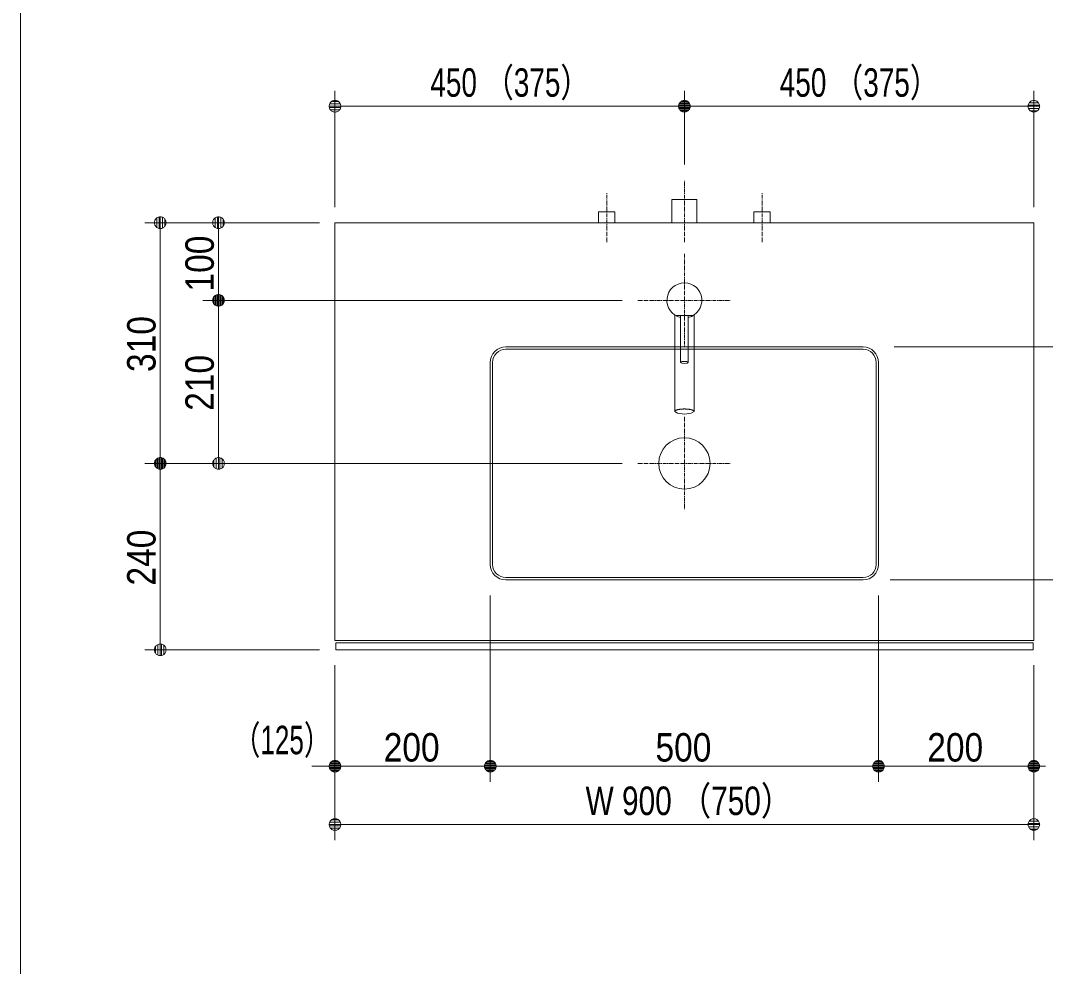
# Model space of a CAD drawing. Units: millimetres, scale not verified. Extents: x -6062 to 6062, y -3045 to 3045.
# Drawn here: x -368 to 953, y -778 to 440 of the extents above; entities that cross this region are included whole.
import ezdxf
from ezdxf.enums import TextEntityAlignment as Align

# ---------------------------------------------------------------- set-up
doc = ezdxf.new("R2010")
doc.units = ezdxf.units.MM
doc.header["$LTSCALE"] = 20
doc.linetypes.add('CHAIN1', pattern=[8, 5, -1, 1, -1])
for name, color, linetype, lineweight in [('0-0_1図面枠', 7, 'Continuous', 9), ('0-1_5ボウル・キャビネット', 7, 'Continuous', 9), ('0-2_2寸法-1', 7, 'Continuous', 9), ('0-3_0', 7, 'Continuous', 9), ('0-4_2寸法-2', 7, 'Continuous', 9), ('0-5_4給排水', 7, 'Continuous', 9)]:
    doc.layers.add(name, color=color, linetype=linetype, lineweight=lineweight)
doc.styles.add('ＭＳ Ｐゴシック', font='')
doc.styles.get('ＭＳ Ｐゴシック').set_extended_font_data('MS PGothic')

# ---------------------------------------------------------------- blocks, each defined once
blk = doc.blocks.new('グループ-4')
at = {"layer": '0-0_1図面枠'}
blk.add_line((28400, 41000), (28400, -48600), dxfattribs=at)
blk = doc.blocks.new('_Dot')
at = {"layer": '0-3_0'}
for p, q in [((-10, 0), (-20, 0)), ((9.78, 2), (-9.78, 2)), ((7.99, 6), (-7.99, 6)), ((9.16, -3.98), (-9.16, -3.98)), ((6, -7.98), (-6, -7.98))]:
    blk.add_line(p, q, dxfattribs=at)
for points in [[(10, 0), (9.92, 1.25), (9.69, 2.49), (9.3, 3.68), (8.76, 4.82), (8.09, 5.88), (7.29, 6.85), (6.37, 7.71), (5.36, 8.44), (4.26, 9.05), (3.09, 9.51), (1.87, 9.82), (0.63, 9.98), (-0.63, 9.98), (-1.87, 9.82), (-3.09, 9.51), (-4.26, 9.05), (-5.36, 8.44), (-6.37, 7.71), (-7.29, 6.85), (-8.09, 5.88), (-8.76, 4.82), (-9.3, 3.68), (-9.69, 2.49), (-9.92, 1.25), (-10, 0), (0, 0)], [(-10, 0), (-9.92, -1.25), (-9.69, -2.49), (-9.3, -3.68), (-8.76, -4.82), (-8.09, -5.88), (-7.29, -6.85), (-6.37, -7.71), (-5.36, -8.44), (-4.26, -9.05), (-3.09, -9.51), (-1.87, -9.82), (-0.63, -9.98), (0.63, -9.98), (1.87, -9.82), (3.09, -9.51), (4.26, -9.05), (5.36, -8.44), (6.37, -7.71), (7.29, -6.85), (8.09, -5.88), (8.76, -4.82), (9.3, -3.68), (9.69, -2.49), (9.92, -1.25), (10, 0), (0, 0)]]:
    blk.add_lwpolyline(points, close=True, dxfattribs=at)
blk = doc.blocks.new('グループ-59')
at = {"layer": '0-1_5ボウル・キャビネット'}
for p, q in [((40900, 400), (50100, 400)), ((40900, 340), (50100, 340)), ((40500, -5200), (40500, 0)), ((40560, -5200), (40560, 0)), ((50440, 0), (50440, -5200)), ((50500, 0), (50500, -5200)), ((50100, -5540), (40900, -5540)), ((50100, -5600), (40900, -5600))]:
    blk.add_line(p, q, dxfattribs=at)
at = {"layer": '0-1_5ボウル・キャビネット', "linetype": 'CHAIN1'}
for p, q in [((45500, -1400), (45500, -3800)), ((44300, -2600), (46700, -2600))]:
    blk.add_line(p, q, dxfattribs=at)
at = {"layer": '0-1_5ボウル・キャビネット'}
blk.add_circle((45500, -2600), 660, dxfattribs=at)
for centre, radius, start, end in [((40900, 0), 400, 90, 180), ((40900, 0), 340, 90, 180), ((50100, 0), 400, 0, 90), ((50100, 0), 340, 0, 90), ((40900, -5200), 400, 180, 270), ((40900, -5200), 340, 180, 270), ((50100, -5200), 400, 270, 0), ((50100, -5200), 340, 270, 0)]:
    blk.add_arc(centre, radius, start, end, dxfattribs=at)
blk = doc.blocks.new('グループ-60')
at = {"layer": '0-5_4給排水', "linetype": 'CHAIN1'}
for p, q in [((45500, 2800), (45500, 400)), ((44300, 1600), (46700, 1600))]:
    blk.add_line(p, q, dxfattribs=at)
at = {"layer": '0-5_4給排水'}
blk.add_line((45724.5, 1210), (45275.5, 1210), dxfattribs=at)
for points in [[(45250, 85.1), (45250, 137), (45250, 188.8), (45250, 240.7), (45250, 292.5), (45250, 344.4), (45250, 396.2), (45250, 448.1), (45250, 499.9), (45250, 551.8), (45250, 603.6), (45250, 655.5), (45250, 707.3), (45250, 759.2), (45250, 811), (45250, 862.9), (45250, 914.7), (45250, 966.6), (45250, 1018.4), (45250, 1070.3), (45250, 1122.1), (45250, 1174), (45250, 1225.8)], [(45400, 811.2), (45400, 832), (45400, 852.8), (45400, 873.5), (45400, 894.3), (45400, 915.1), (45400, 935.9), (45400, 956.7), (45400, 977.5), (45400, 998.3), (45400, 1019), (45400, 1039.8), (45400, 1060.6), (45400, 1081.4), (45400, 1102.2), (45400, 1123), (45400, 1143.8), (45400, 1164.5), (45400, 1185.3), (45400, 1206.1), (45416.9, 1210), (45437.7, 1210), (45458.5, 1210), (45479.3, 1210), (45500, 1210), (45520.8, 1210), (45541.6, 1210), (45562.4, 1210), (45583.2, 1210), (45600, 1206), (45600, 1185.2), (45600, 1164.5), (45600, 1143.7), (45600, 1122.9), (45600, 1102.1), (45600, 1081.3), (45600, 1060.5), (45600, 1039.7), (45600, 1019), (45600, 998.2)], [(45750, 1225.8), (45750, 1174), (45750, 1122.1), (45750, 1070.3), (45750, 1018.4), (45750, 966.6), (45750, 914.7), (45750, 862.9), (45750, 811), (45750, 759.2), (45750, 707.3), (45750, 655.5), (45750, 603.6), (45750, 551.8), (45750, 499.9), (45750, 448.1), (45750, 396.2), (45750, 344.4), (45750, 292.5), (45750, 240.7), (45750, 188.8), (45750, 137), (45750, 85.1), (45750, 33.3), (45750, -18.6), (45750, -70.4), (45750, -122.3), (45750, -174.1), (45750, -226), (45750, -277.8), (45750, -329.7), (45750, -381.5), (45750, -433.4), (45750, -485.2), (45750, -537.1), (45750, -588.9), (45750, -640.8), (45750, -692.6), (45750, -744.5), (45750, -796.3)], [(45400, 0.5), (45400, 21.3), (45400, 42.1), (45400, 62.9), (45400, 83.7), (45400, 104.5), (45400, 125.2), (45400, 146), (45400, 166.8), (45400, 187.6), (45400, 208.4), (45400, 229.2), (45400, 250), (45400, 270.8), (45400, 291.5), (45400, 312.3), (45400, 333.1), (45400, 353.9), (45400, 374.7), (45400, 395.5), (45400, 416.3), (45400, 437), (45400, 457.8), (45400, 478.6), (45400, 499.4), (45400, 520.2), (45400, 541), (45400, 561.8), (45400, 582.5), (45400, 603.3), (45400, 624.1), (45400, 644.9), (45400, 665.7), (45400, 686.5), (45400, 707.3), (45400, 728), (45400, 748.8), (45400, 769.6), (45400, 790.4), (45400, 811.2)], [(45600, 998.2), (45600, 977.4), (45600, 956.6), (45600, 935.8), (45600, 915), (45600, 894.2), (45600, 873.5), (45600, 852.7), (45600, 831.9), (45600, 811.1), (45600, 790.3), (45600, 769.5), (45600, 748.7), (45600, 728), (45600, 707.2), (45600, 686.4), (45600, 665.6), (45600, 644.8), (45600, 624), (45600, 603.2), (45600, 582.5), (45600, 561.7), (45600, 540.9), (45600, 520.1), (45600, 499.3), (45600, 478.5), (45600, 457.7), (45600, 437), (45600, 416.2), (45600, 395.4), (45600, 374.6), (45600, 353.8), (45600, 333), (45600, 312.2), (45600, 291.5), (45600, 270.7), (45600, 249.9), (45600, 229.1), (45600, 208.3), (45600, 187.5)], [(45750, -796.3), (45750, -848.2), (45750, -900), (45750, -951.9), (45750, -1003.7), (45750, -1055.6), (45750, -1107.4), (45750, -1159.3), (45750, -1211.1), (45750, -1263), (45676.5, -1308.5), (45500, -1327.3), (45323.5, -1308.5), (45250, -1263), (45250, -1211.1), (45250, -1159.3), (45250, -1107.4), (45250, -1055.6), (45250, -1003.7), (45250, -951.9), (45250, -900), (45250, -848.2), (45250, -796.3), (45250, -744.5), (45250, -692.6), (45250, -640.8), (45250, -588.9), (45250, -537.1), (45250, -485.2), (45250, -433.4), (45250, -381.5), (45250, -329.7), (45250, -277.8), (45250, -226), (45250, -174.1), (45250, -122.3), (45250, -70.4), (45250, -18.6), (45250, 33.3), (45250, 85.1)], [(45600, 187.5), (45600, 166.7), (45600, 146), (45600, 125.2), (45600, 104.4), (45600, 83.6), (45600, 62.8), (45600, 42), (45600, 21.2), (45600, 0.5), (45570.6, -17.8), (45499.9, -25.3), (45429.2, -17.8), (45400, 0.5), (45400, 0.5), (45400.1, 1.6), (45400.3, 2.6), (45400.7, 3.6), (45401.2, 4.6), (45401.9, 5.6), (45402.7, 6.6), (45403.7, 7.6), (45404.8, 8.5), (45406.1, 9.5), (45407.5, 10.4), (45409.1, 11.3), (45410.9, 12.3), (45412.7, 13.2), (45414.8, 14.1), (45416.9, 14.9), (45419.1, 15.8), (45421.5, 16.6), (45424, 17.4), (45426.6, 18.1), (45429.2, 18.8), (45432, 19.5), (45435, 20.2), (45438, 20.9), (45441.1, 21.5), (45444.4, 22)], [(45444.4, 22), (45447.7, 22.6), (45451.2, 23.1), (45454.7, 23.6), (45458.2, 24.1), (45461.8, 24.5), (45465.5, 24.8), (45469.1, 25.2), (45472.9, 25.5), (45476.6, 25.7), (45480.4, 25.9), (45484.2, 26.1), (45488.1, 26.2), (45492, 26.3), (45496, 26.4), (45500, 26.4), (45504, 26.4), (45508, 26.3), (45511.9, 26.2), (45515.8, 26.1), (45519.6, 25.9), (45523.4, 25.7), (45527.1, 25.5), (45530.9, 25.2), (45534.5, 24.8), (45538.2, 24.5), (45541.8, 24.1), (45545.3, 23.6), (45548.8, 23.1), (45552.3, 22.6), (45555.6, 22), (45558.9, 21.5), (45562, 20.9), (45565, 20.2), (45568, 19.5), (45570.8, 18.8), (45573.4, 18.1), (45576, 17.4), (45578.5, 16.6), (45580.9, 15.8)], [(45580.9, 15.8), (45583.1, 14.9), (45585.2, 14.1), (45587.3, 13.2), (45589.1, 12.3), (45590.9, 11.3), (45592.5, 10.4), (45593.9, 9.5), (45595.2, 8.5), (45596.3, 7.6), (45597.3, 6.6), (45598.1, 5.6), (45598.8, 4.6), (45599.3, 3.6), (45599.7, 2.6), (45599.9, 1.6), (45600, 0.5), (45600, 0.5)], [(45250, -1262.6), (45250.2, -1260), (45250.8, -1257.5), (45251.7, -1254.9), (45253, -1252.4), (45254.7, -1250), (45256.8, -1247.5), (45259.2, -1245.1), (45262.1, -1242.7), (45265.3, -1240.3), (45268.8, -1237.9), (45272.8, -1235.6), (45277.1, -1233.3), (45281.8, -1231), (45286.9, -1228.8), (45292.3, -1226.6), (45297.9, -1224.5), (45303.8, -1222.5), (45309.9, -1220.5), (45316.4, -1218.7), (45323.1, -1216.8), (45330.1, -1215.1), (45337.4, -1213.4), (45344.9, -1211.8), (45352.8, -1210.3), (45360.9, -1208.9), (45369.3, -1207.5), (45377.9, -1206.2), (45386.7, -1204.9), (45395.6, -1203.8), (45404.6, -1202.8), (45413.7, -1201.9), (45422.8, -1201), (45432.1, -1200.3), (45441.5, -1199.7), (45451, -1199.1), (45460.6, -1198.7), (45470.3, -1198.4), (45480.1, -1198.1), (45490, -1198)], [(45490, -1198), (45500, -1197.9), (45510, -1198), (45519.9, -1198.1), (45529.7, -1198.4), (45539.4, -1198.7), (45549, -1199.1), (45558.5, -1199.7), (45567.9, -1200.3), (45577.2, -1201), (45586.3, -1201.9), (45595.4, -1202.8), (45604.4, -1203.8), (45613.3, -1204.9), (45622.1, -1206.2), (45630.7, -1207.5), (45639.1, -1208.9), (45647.2, -1210.3), (45655.1, -1211.8), (45662.6, -1213.4), (45669.9, -1215.1), (45676.9, -1216.8), (45683.6, -1218.7), (45690.1, -1220.5), (45696.2, -1222.5), (45702.1, -1224.5), (45707.7, -1226.6), (45713.1, -1228.8), (45718.2, -1231), (45722.9, -1233.3), (45727.2, -1235.6), (45731.2, -1237.9), (45734.7, -1240.3), (45737.9, -1242.7), (45740.8, -1245.1), (45743.2, -1247.5), (45745.3, -1250), (45747, -1252.4), (45748.3, -1254.9), (45749.2, -1257.5)], [(45749.2, -1257.5), (45749.8, -1260), (45750, -1262.6), (45750, -1262.6)]]:
    blk.add_lwpolyline(points, dxfattribs=at)
blk.add_arc((45500, 1600), 450, 282.83959, 257.16469, dxfattribs=at)
blk = doc.blocks.new('グループ-64')
at = {"layer": '0-5_4給排水', "linetype": 'CHAIN1'}
blk.add_line((45500, 3100), (45500, 4700), dxfattribs=at)
at = {"layer": '0-5_4給排水'}
blk.add_lwpolyline([(45180, 3600), (45180, 4200), (45820, 4200), (45820, 3600)], dxfattribs=at)
blk = doc.blocks.new('止水栓_平面_W100')
at = {"layer": '0-5_4給排水', "linetype": 'CHAIN1'}
for p, q in [((-2000, -500), (-2000, 780)), ((2000, -500), (2000, 780))]:
    blk.add_line(p, q, dxfattribs=at)
at = {"layer": '0-5_4給排水'}
for points in [[(-2210, 0), (-2210, 280), (-1790, 280), (-1790, 0)], [(1790, 0), (1790, 280), (2210, 280), (2210, 0)]]:
    blk.add_lwpolyline(points, dxfattribs=at)

msp = doc.modelspace()

# ---------------------------------------------------------------- linework, layer by layer
at = {"layer": '0-1_5ボウル・キャビネット'}
for points in [[(37.5, 180), (937.5, 180), (937.5, -358), (37.5, -358)], [(38.5, -361), (936.5, -361), (936.5, -370), (38.5, -370)]]:
    msp.add_lwpolyline(points, close=True, dxfattribs=at)
at = {"layer": '0-2_2寸法-1'}
for p, q in [((37.5, 200), (37.5, 350)), ((487.5, 255), (487.5, 350)), ((487.5, 255), (487.5, 350)), ((937.5, 200), (937.5, 350)), ((472.49, 330), (52.51, 330)), ((502.51, 330), (922.49, 330)), ((-132.5, 180), (-207.5, 180)), ((17.5, 180), (-132.5, 180)), ((-187.5, -114.99), (-187.5, 164.99)), ((-112.5, 95.01), (-112.5, 164.99)), ((407.5, 80), (-132.5, 80)), ((407.5, 80), (-132.5, 80)), ((-112.5, 64.99), (-112.5, -114.99)), ((757.5, 20), (1108.5, 20)), ((-132.5, -130), (-207.5, -130)), ((-132.5, -130), (-207.5, -130)), ((407.5, -130), (-132.5, -130)), ((-187.5, -145.01), (-187.5, -354.99)), ((752.5, -280), (1108.5, -280)), ((237.5, -300), (237.5, -540)), ((737.5, -300), (737.5, -540)), ((17.5, -370), (-207.5, -370)), ((37.5, -390), (37.5, -540)), ((237.5, -390), (237.5, -540)), ((737.5, -390), (737.5, -540)), ((937.5, -390), (937.5, -540)), ((222.49, -520), (52.51, -520)), ((722.49, -520), (252.51, -520)), ((752.51, -520), (922.49, -520)), ((37.5, -540), (37.5, -615)), ((937.5, -540), (937.5, -615)), ((922.49, -595), (52.51, -595))]:
    msp.add_line(p, q, dxfattribs=at)
at = {"layer": '0-4_2寸法-2'}
for p, q in [((37.5, -390), (37.5, -540)), ((237.5, -390), (237.5, -540)), ((737.5, -390), (737.5, -540)), ((937.5, -390), (937.5, -540)), ((22.49, -520), (7.49, -520)), ((237.5, -520), (37.5, -520)), ((252.51, -520), (267.51, -520)), ((722.49, -520), (707.49, -520)), ((737.5, -520), (937.5, -520))]:
    msp.add_line(p, q, dxfattribs=at)

# ---------------------------------------------------------------- block references
at = {"layer": '0-0_1図面枠', "xscale": 0.05, "yscale": 0.05}
msp.add_blockref('グループ-4', (-1787.5, 0), dxfattribs=at)
at = {"layer": '0-1_5ボウル・キャビネット', "xscale": 0.05, "yscale": 0.05}
msp.add_blockref('グループ-59', (-1787.5, 0), dxfattribs=at)
at = {"layer": '0-2_2寸法-1', "xscale": 0.7503418, "yscale": 0.7503418}
for p, rotation in [((37.5, 330), 180), ((487.5, 330), 180), ((-187.5, 180), 90), ((-112.5, 180), 90), ((-112.5, 80), 270), ((-112.5, 80), 90), ((-187.5, -130), 270), ((-112.5, -130), 270), ((-187.5, -130), 90), ((-187.5, -370), 270), ((37.5, -520), 180), ((237.5, -520), 180), ((737.5, -520), 180), ((37.5, -595), 180)]:
    msp.add_blockref('_Dot', p, dxfattribs=dict(at, rotation=rotation))
for p in [(487.5, 330), (937.5, 330), (237.5, -520), (737.5, -520), (937.5, -520), (937.5, -595)]:
    msp.add_blockref('_Dot', p, dxfattribs=at)
at = {"layer": '0-4_2寸法-2', "xscale": 0.7503418, "yscale": 0.7503418}
for p in [(37.5, -520), (737.5, -520)]:
    msp.add_blockref('_Dot', p, dxfattribs=at)
at = {"layer": '0-4_2寸法-2', "xscale": 0.7503418, "yscale": 0.7503418, "rotation": 180}
for p in [(237.5, -520), (937.5, -520)]:
    msp.add_blockref('_Dot', p, dxfattribs=at)
at = {"layer": '0-5_4給排水', "xscale": 0.05, "yscale": 0.05}
for name, p in [('グループ-64', (-1787.5, 0)), ('止水栓_平面_W100', (487.5, 180)), ('グループ-60', (-1787.5, 0))]:
    msp.add_blockref(name, p, dxfattribs=at)

# ---------------------------------------------------------------- texts
at = {"layer": '0-2_2寸法-1', "style": 'ＭＳ Ｐゴシック'}
for s, height, width, p in [('450 （375）', 36.66, 0.75, (160.29, 331.19)), ('450 （375）', 36.66, 0.75, (610.29, 331.19)), ('200', 36.66, 0.9, (100.22, -524.96)), ('500', 36.66, 0.9, (450.22, -524.96)), ('200', 36.66, 0.9, (800.22, -524.96)), ('W 900 （750）', 36.69, 0.8, (360.23, -593.81))]:
    msp.add_text(s, height=height, dxfattribs=dict(at, width=width)).set_placement(p, align=Align.BOTTOM_LEFT)
at = {"layer": '0-2_2寸法-1', "style": 'ＭＳ Ｐゴシック', "width": 0.9}
for s, p in [('100', (-107.54, 91.39)), ('310', (-182.54, -12.28)), ('210', (-107.54, -62.28)), ('240', (-182.54, -287.28))]:
    msp.add_text(s, height=36.66, rotation=90, dxfattribs=at).set_placement(p, align=Align.BOTTOM_LEFT)
at = {"layer": '0-4_2寸法-2', "style": 'ＭＳ Ｐゴシック', "width": 0.7}
msp.add_text('（125）', height=36.66, dxfattribs=at).set_placement((-93.57, -515.51), align=Align.BOTTOM_LEFT)

doc.saveas('drawing.dxf')
